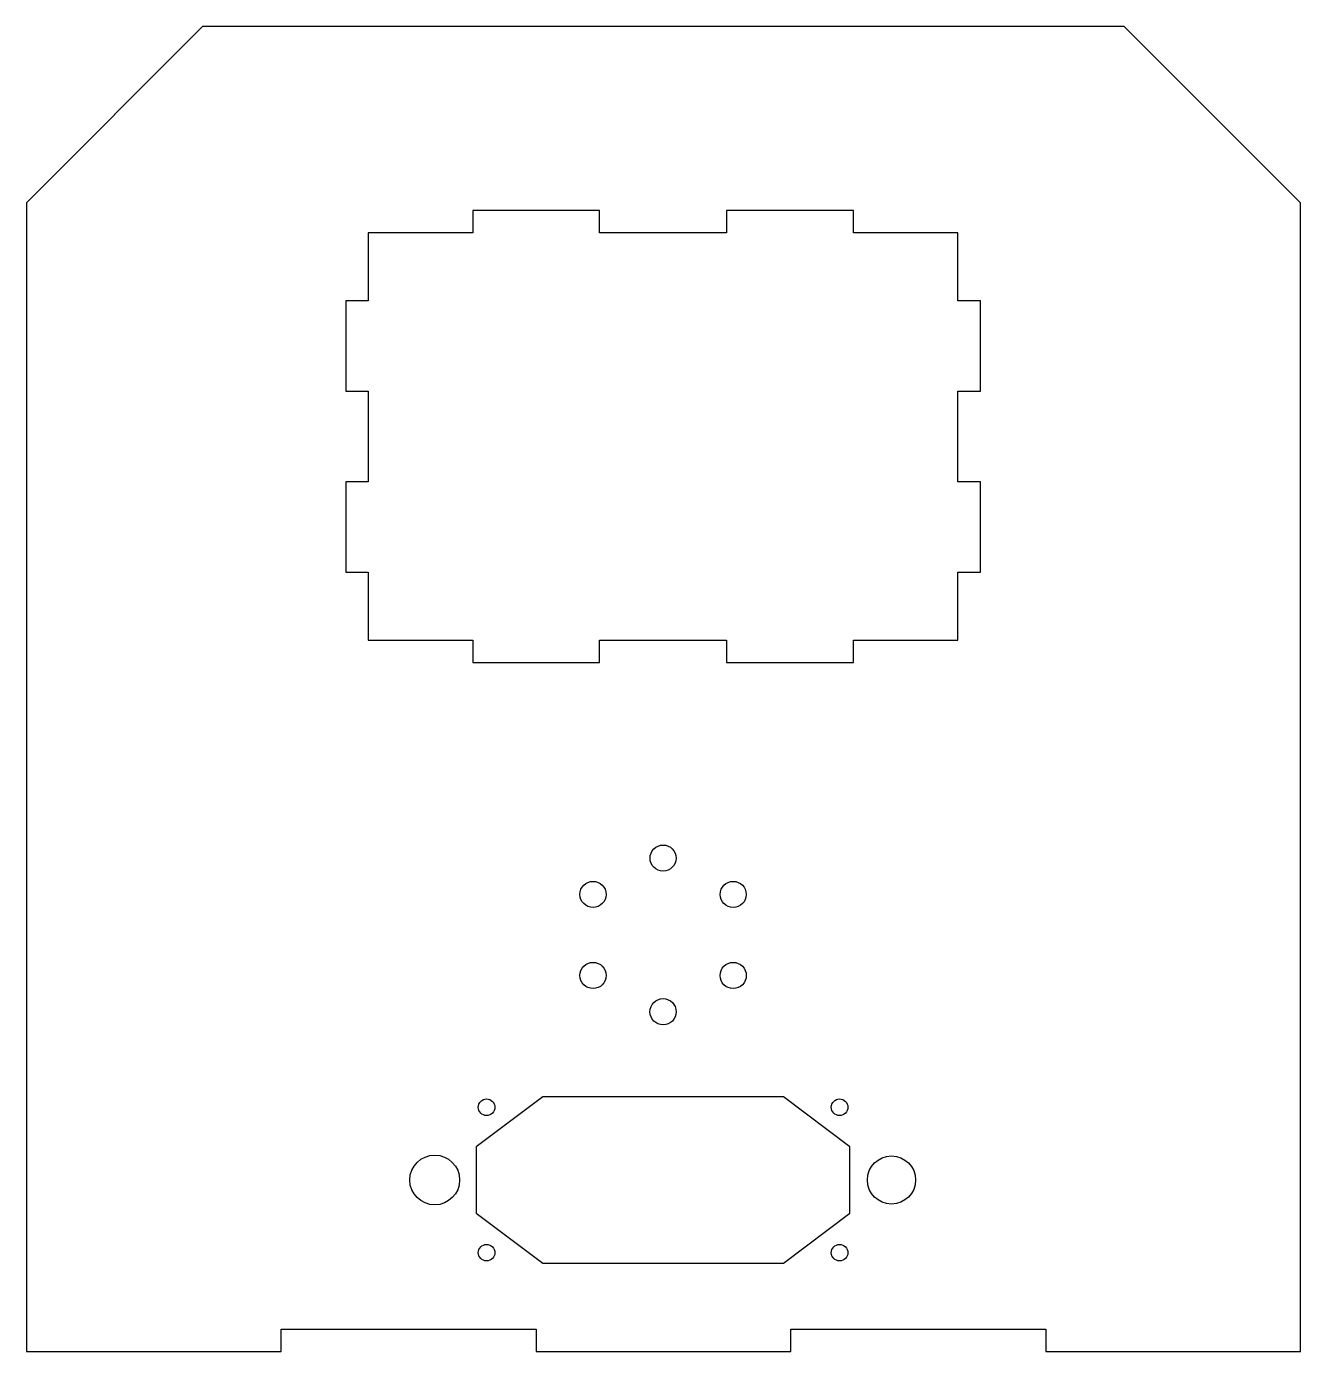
# Model space of a CAD drawing. Header units: millimetres. Extents: x -77 to 77, y -28 to 131.
import ezdxf

# ---------------------------------------------------------------- set-up
doc = ezdxf.new("R2010")
doc.units = ezdxf.units.MM

msp = doc.modelspace()

# ---------------------------------------------------------------- linework, layer by layer
at = {"color": 7, "linetype": 'Continuous', "lineweight": 25}
for p, q in [((-55.44, 131.35), (-76.65, 110.14)), ((55.53, 131.35), (-55.44, 131.35)), ((76.75, 110.14), (55.53, 131.35)), ((-76.65, 110.14), (-76.65, -28.15)), ((76.75, -28.15), (76.75, 110.14)), ((-7.64, 109.2), (-22.92, 109.2)), ((-22.92, 109.2), (-22.92, 106.5)), ((-7.64, 106.5), (-7.64, 109.2)), ((22.92, 109.2), (7.64, 109.2)), ((7.64, 109.2), (7.64, 106.5)), ((22.92, 106.5), (22.92, 109.2)), ((-22.92, 106.5), (-35.5, 106.5)), ((-35.5, 106.5), (-35.5, 98.32)), ((7.64, 106.5), (-7.64, 106.5)), ((35.5, 106.5), (22.92, 106.5)), ((35.5, 98.32), (35.5, 106.5)), ((-35.5, 98.32), (-38.2, 98.32)), ((-38.2, 98.32), (-38.2, 87.44)), ((38.2, 98.32), (35.5, 98.32)), ((38.2, 87.44), (38.2, 98.32)), ((-38.2, 87.44), (-35.5, 87.44)), ((-35.5, 87.44), (-35.5, 76.56)), ((35.5, 76.56), (35.5, 87.44)), ((35.5, 87.44), (38.2, 87.44)), ((-35.5, 76.56), (-38.2, 76.56)), ((-38.2, 76.56), (-38.2, 65.68)), ((38.2, 76.56), (35.5, 76.56)), ((38.2, 65.68), (38.2, 76.56)), ((-38.2, 65.68), (-35.5, 65.68)), ((-35.5, 65.68), (-35.5, 57.5)), ((35.5, 57.5), (35.5, 65.68)), ((35.5, 65.68), (38.2, 65.68)), ((-35.5, 57.5), (-22.92, 57.5)), ((-22.92, 57.5), (-22.92, 54.8)), ((-7.64, 54.8), (-7.64, 57.5)), ((-7.64, 57.5), (7.64, 57.5)), ((7.64, 57.5), (7.64, 54.8)), ((22.92, 54.8), (22.92, 57.5)), ((22.92, 57.5), (35.5, 57.5)), ((-22.92, 54.8), (-7.64, 54.8)), ((7.64, 54.8), (22.92, 54.8)), ((-14.5, 2.5), (-22.5, -3.5)), ((14.5, 2.5), (-14.5, 2.5)), ((22.5, -3.5), (14.5, 2.5)), ((-22.5, -3.5), (-22.5, -11.5)), ((22.5, -11.5), (22.5, -3.5)), ((-22.5, -11.5), (-14.5, -17.5)), ((14.5, -17.5), (22.5, -11.5)), ((-14.5, -17.5), (14.5, -17.5)), ((-45.97, -28.15), (-45.97, -25.45)), ((-45.97, -25.45), (-15.29, -25.45)), ((-15.29, -25.45), (-15.29, -28.15)), ((15.39, -25.45), (46.07, -25.45)), ((15.39, -28.15), (15.39, -25.45)), ((46.07, -25.45), (46.07, -28.15)), ((-76.65, -28.15), (-45.97, -28.15)), ((-15.29, -28.15), (15.39, -28.15)), ((46.07, -28.15), (76.75, -28.15))]:
    msp.add_line(p, q, dxfattribs=at)
for centre, radius in [((0, 31.25), 1.57), ((-8.44, 26.88), 1.57), ((8.44, 26.88), 1.57), ((-8.44, 17.12), 1.58), ((8.44, 17.12), 1.58), ((0, 12.75), 1.58), ((-21.25, 1.25), 1), ((21.25, 1.25), 1), ((-27.5, -7.5), 3), ((27.5, -7.5), 2.9), ((-21.25, -16.25), 1), ((21.25, -16.25), 1)]:
    msp.add_circle(centre, radius, dxfattribs=at)

doc.saveas('drawing.dxf')
